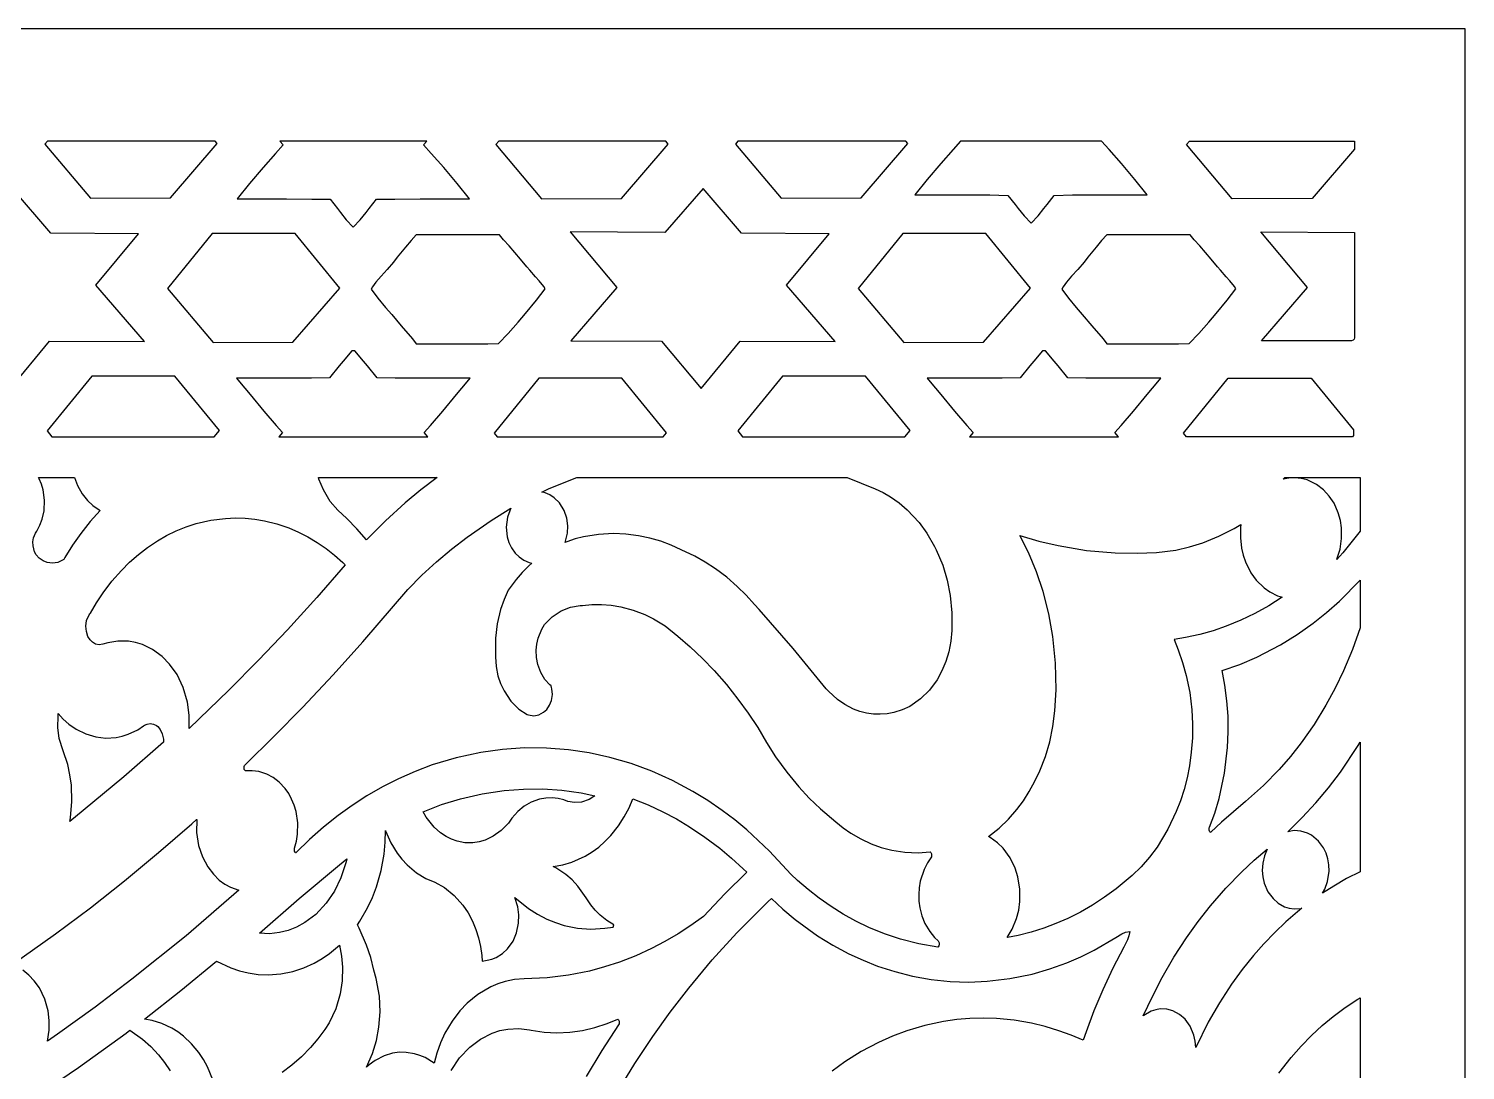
# Model space of a CAD drawing. Extents: x -629 to 1, y 0 to 2050.
# Drawn here: x -334.6 to 1.4, y 1806.4 to 2050 of the extents above; entities that cross this region are included whole.
import ezdxf

# ---------------------------------------------------------------- set-up
doc = ezdxf.new("R2010")
doc.units = 0
doc.layers.add('Default_Layer', color=1, linetype='CONTINUOUS')

msp = doc.modelspace()

# ---------------------------------------------------------------- linework, layer by layer
at = {"layer": 'Default_Layer'}
for points in [[(-628.58, 0), (1.42, 0), (1.42, 2050), (-628.58, 2050), (-628.58, 0)], [(-330.2, 2023.73), (-330.77, 2023.04), (-320.11, 2010.38), (-301.41, 2010.48), (-290.45, 2023.13), (-290.94, 2023.73), (-330.2, 2023.73)], [(-258.66, 2003.62), (-257.01, 2005.3), (-255.62, 2007), (-254.9, 2007.93), (-253.23, 2010.11), (-248.96, 2010.18), (-242.98, 2010.23), (-237.41, 2010.21), (-232.99, 2010.2), (-231.44, 2010.2), (-234.37, 2013.78), (-237.51, 2017.54), (-240.4, 2020.84), (-242.22, 2022.85), (-241.44, 2023.73), (-275.83, 2023.73), (-275.06, 2022.85), (-276.88, 2020.84), (-279.76, 2017.54), (-282.9, 2013.78), (-285.83, 2010.2), (-284.29, 2010.2), (-279.87, 2010.21), (-274.29, 2010.23), (-268.32, 2010.18), (-264.04, 2010.11), (-262.38, 2007.93), (-261.66, 2007), (-260.29, 2005.32), (-258.66, 2003.62)], [(-224.61, 2023.73), (-225.29, 2022.89), (-214.63, 2010.23), (-195.94, 2010.33), (-184.97, 2022.98), (-185.59, 2023.73), (-224.61, 2023.73)], [(-168.68, 2023.73), (-169.24, 2023.04), (-158.58, 2010.38), (-139.88, 2010.48), (-128.92, 2023.13), (-129.41, 2023.73), (-168.68, 2023.73)], [(-100.13, 2004.5), (-98.51, 2006.21), (-97.11, 2007.93), (-96.39, 2008.86), (-94.73, 2011.04), (-90.45, 2011.12), (-84.48, 2011.16), (-78.9, 2011.15), (-74.48, 2011.13), (-72.94, 2011.13), (-75.87, 2014.72), (-79.01, 2018.47), (-81.89, 2021.77), (-83.66, 2023.73), (-116.6, 2023.73), (-118.37, 2021.77), (-121.26, 2018.47), (-124.4, 2014.72), (-127.33, 2011.13), (-125.78, 2011.13), (-121.36, 2011.15), (-115.79, 2011.16), (-109.81, 2011.12), (-105.54, 2011.04), (-103.87, 2008.86), (-103.15, 2007.93), (-101.76, 2006.21), (-100.13, 2004.5)], [(-24.45, 2021.83), (-34.41, 2010.33), (-53.1, 2010.23), (-63.77, 2022.89), (-63.08, 2023.73), (-24.45, 2023.73), (-24.45, 2021.83)], [(-329.67, 1976.91), (-307.46, 1976.83), (-318.83, 1990), (-308.88, 2002.03), (-329.35, 2002.19), (-338.38, 2012.65), (-347.34, 2002.33), (-369.41, 2002.51), (-358.51, 1989.46), (-369.29, 1977.05), (-348.09, 1976.97), (-338.81, 1965.86), (-329.67, 1976.91)], [(-168.14, 1976.91), (-145.94, 1976.83), (-157.31, 1990), (-147.35, 2002.03), (-167.83, 2002.19), (-176.85, 2012.65), (-185.81, 2002.33), (-207.89, 2002.51), (-196.99, 1989.46), (-207.76, 1977.05), (-186.56, 1976.97), (-177.28, 1965.86), (-168.14, 1976.91)], [(-25.65, 1976.98), (-46.23, 1977.05), (-35.46, 1989.46), (-46.36, 2002.51), (-24.45, 2002.33), (-24.45, 1977.75), (-24.55, 1977.44), (-24.81, 1977.2), (-25.19, 1977.03), (-25.65, 1976.98)], [(-272.26, 2002.1), (-291.68, 2002.11), (-302.11, 1989.27), (-291.45, 1976.61), (-272.75, 1976.71), (-261.79, 1989.36), (-272.26, 2002.1)], [(-224.69, 1976.36), (-222.44, 1978.7), (-220.06, 1981.38), (-218.36, 1983.41), (-215.83, 1986.54), (-213.74, 1989.19), (-214.11, 1989.74), (-215.16, 1991.04), (-216.02, 1992.02), (-217.37, 1993.51), (-218.08, 1994.33), (-219.54, 1996.09), (-222.2, 1999.22), (-223.48, 2000.66), (-224.42, 2001.81), (-227.54, 2001.81), (-240.71, 2001.81), (-243.97, 2001.81), (-245.15, 2000.45), (-246.42, 1998.93), (-248.37, 1996.57), (-249.26, 1995.42), (-250.73, 1993.72), (-252.16, 1992.14), (-253.38, 1990.71), (-254.17, 1989.62), (-254.49, 1989.1), (-252.87, 1986.96), (-251.14, 1984.84), (-249.67, 1983.14), (-247.42, 1980.55), (-244.82, 1977.48), (-243.91, 1976.33), (-240.59, 1976.34), (-235.01, 1976.32), (-231.65, 1976.31), (-227.18, 1976.33), (-224.69, 1976.36)], [(-110.73, 2002.1), (-130.15, 2002.11), (-140.58, 1989.27), (-129.92, 1976.61), (-111.22, 1976.71), (-100.26, 1989.36), (-110.73, 2002.1)], [(-63.17, 1976.36), (-60.91, 1978.7), (-58.54, 1981.38), (-56.83, 1983.41), (-54.3, 1986.54), (-52.21, 1989.19), (-52.58, 1989.74), (-53.63, 1991.04), (-54.49, 1992.02), (-55.84, 1993.51), (-56.55, 1994.33), (-58.01, 1996.09), (-60.67, 1999.22), (-61.95, 2000.66), (-62.89, 2001.81), (-66.01, 2001.81), (-79.18, 2001.81), (-82.44, 2001.81), (-83.62, 2000.45), (-84.89, 1998.93), (-86.84, 1996.57), (-87.73, 1995.42), (-89.21, 1993.72), (-90.64, 1992.14), (-91.85, 1990.71), (-92.64, 1989.62), (-92.96, 1989.1), (-91.35, 1986.96), (-89.61, 1984.84), (-88.15, 1983.14), (-85.89, 1980.55), (-83.29, 1977.48), (-82.38, 1976.33), (-79.06, 1976.34), (-73.48, 1976.32), (-70.12, 1976.31), (-65.65, 1976.33), (-63.17, 1976.36)], [(-241.23, 1954.6), (-242.05, 1955.57), (-240.57, 1957.25), (-237.73, 1960.57), (-234.52, 1964.46), (-232.05, 1967.4), (-231.29, 1968.28), (-234.59, 1968.29), (-240.81, 1968.28), (-245.66, 1968.28), (-248.86, 1968.3), (-253.05, 1968.36), (-255.34, 1971.17), (-256.25, 1972.27), (-258.31, 1974.71), (-258.96, 1974.71), (-261.02, 1972.27), (-261.93, 1971.17), (-264.22, 1968.36), (-268.42, 1968.3), (-271.61, 1968.28), (-276.46, 1968.28), (-282.68, 1968.29), (-285.98, 1968.28), (-285.23, 1967.4), (-282.76, 1964.46), (-279.54, 1960.57), (-276.7, 1957.25), (-275.22, 1955.57), (-276.04, 1954.6), (-241.23, 1954.6)], [(-79.7, 1954.6), (-80.53, 1955.57), (-79.04, 1957.25), (-76.21, 1960.57), (-72.99, 1964.46), (-70.52, 1967.4), (-69.76, 1968.28), (-73.06, 1968.29), (-79.29, 1968.28), (-84.13, 1968.28), (-87.33, 1968.3), (-91.52, 1968.36), (-93.81, 1971.17), (-94.72, 1972.27), (-96.78, 1974.71), (-97.43, 1974.71), (-99.5, 1972.27), (-100.41, 1971.17), (-102.7, 1968.36), (-106.89, 1968.3), (-110.09, 1968.28), (-114.93, 1968.28), (-121.15, 1968.29), (-124.46, 1968.28), (-123.7, 1967.4), (-121.23, 1964.46), (-118.01, 1960.57), (-115.18, 1957.25), (-113.69, 1955.57), (-114.52, 1954.6), (-79.7, 1954.6)], [(-291.19, 1954.6), (-289.94, 1956.04), (-300.42, 1968.78), (-319.83, 1968.79), (-330.26, 1955.94), (-329.13, 1954.6), (-291.19, 1954.6)], [(-186.2, 1954.6), (-185.39, 1955.52), (-195.87, 1968.26), (-215.28, 1968.27), (-225.71, 1955.43), (-225.01, 1954.6), (-186.2, 1954.6)], [(-129.66, 1954.6), (-128.41, 1956.04), (-138.89, 1968.78), (-158.3, 1968.79), (-168.73, 1955.94), (-167.6, 1954.6), (-129.66, 1954.6)], [(-24.76, 1954.85), (-24.99, 1954.6), (-63.8, 1954.6), (-64.5, 1955.43), (-54.07, 1968.27), (-34.66, 1968.26), (-24.76, 1956.23), (-24.76, 1954.85)], [(-323.83, 1945.06), (-323.12, 1943.18), (-322.05, 1941.26), (-320.81, 1939.68), (-319.56, 1938.51), (-318.11, 1937.52), (-317.83, 1937.36), (-320.2, 1934.73), (-322.39, 1931.97), (-324.32, 1929.21), (-326.08, 1926.34), (-326.33, 1925.92), (-327.76, 1925.2), (-329, 1925.01), (-330.24, 1925.18), (-331.2, 1925.58), (-332.11, 1926.22), (-332.81, 1926.95), (-333.2, 1927.69), (-333.54, 1929.06), (-333.56, 1930.01), (-333.41, 1930.95), (-332.97, 1932.06), (-332.67, 1932.52), (-331.95, 1933.9), (-331.41, 1935.35), (-330.98, 1937.29), (-330.87, 1939.75), (-331.2, 1942.18), (-331.59, 1943.5), (-332.12, 1944.77), (-332.27, 1945.06), (-323.83, 1945.06)], [(-239.06, 1945.06), (-242.84, 1942.16), (-246.49, 1939.12), (-251.15, 1934.9), (-255.59, 1930.48), (-257.8, 1933.03), (-260.16, 1935.45), (-262.28, 1937.4), (-264.04, 1939.46), (-265.65, 1942.15), (-266.67, 1944.69), (-266.79, 1945.06), (-239.06, 1945.06)], [(-122.31, 1928.17), (-120.8, 1924.54), (-119.75, 1921.06), (-119.04, 1917.5), (-118.63, 1913.42), (-118.65, 1909.31), (-118.88, 1906.8), (-119.36, 1904.32), (-120.05, 1902.05), (-120.97, 1899.85), (-122.12, 1897.75), (-123.91, 1895.33), (-126, 1893.26), (-128.5, 1891.54), (-130.31, 1890.7), (-132.23, 1890.09), (-133.81, 1889.8), (-135.41, 1889.68), (-137.01, 1889.73), (-138.6, 1889.96), (-140.16, 1890.36), (-141.65, 1890.92), (-143.66, 1891.95), (-145.42, 1893.17), (-147.54, 1895.11), (-148.04, 1895.67), (-155.75, 1905.04), (-163.76, 1914.19), (-164.83, 1915.37), (-166.78, 1917.54), (-168.86, 1919.6), (-171.32, 1921.74), (-173.95, 1923.72), (-176.32, 1925.27), (-178.8, 1926.68), (-181.99, 1928.18), (-184.31, 1929.23), (-186.71, 1930.13), (-189.32, 1930.88), (-191.98, 1931.44), (-194.88, 1931.81), (-197.81, 1931.93), (-201.31, 1931.74), (-204.77, 1931.21), (-206.78, 1930.7), (-208.74, 1930.02), (-209.13, 1929.87), (-208.58, 1932.03), (-208.5, 1933.79), (-208.74, 1935.53), (-209.36, 1937.37), (-210.42, 1939.1), (-211.65, 1940.32), (-212.65, 1940.98), (-213.74, 1941.45), (-214.12, 1941.56), (-214.52, 1941.65), (-212.8, 1942.45), (-206.37, 1945.06), (-143.12, 1945.06), (-136.56, 1942.38), (-134.73, 1941.52), (-132.99, 1940.52), (-130.96, 1939.1), (-129.09, 1937.5), (-126.3, 1934.5), (-124.52, 1932.06), (-122.69, 1928.93), (-122.31, 1928.17)], [(-23.19, 1945.06), (-23.19, 1932.51), (-27.25, 1927.44), (-28.62, 1925.91), (-28.6, 1925.95), (-27.86, 1928.27), (-27.49, 1930.76), (-27.53, 1933.27), (-27.8, 1935.04), (-28.28, 1936.78), (-29.28, 1939.04), (-30.38, 1940.72), (-31.73, 1942.2), (-33.36, 1943.45), (-35.58, 1944.5), (-37, 1944.86), (-38.46, 1945), (-39.82, 1944.92), (-41.15, 1944.65), (-40.78, 1945.06), (-23.19, 1945.06)], [(-260.53, 1924.63), (-267.19, 1916.99), (-274.01, 1909.47), (-280.8, 1902.31), (-287.75, 1895.29), (-297.07, 1886.34), (-297.03, 1889.46), (-297.43, 1892.55), (-298.41, 1895.94), (-299.87, 1898.98), (-301.62, 1901.44), (-303.35, 1903.21), (-305.59, 1904.86), (-307.93, 1906), (-309.56, 1906.5), (-311.24, 1906.79), (-313.69, 1906.82), (-316.09, 1906.41), (-317.19, 1906.07), (-318.12, 1905.92), (-318.95, 1906.11), (-319.64, 1906.52), (-320.18, 1907.06), (-320.7, 1907.88), (-321.08, 1909.01), (-321.21, 1910.32), (-321.01, 1911.63), (-320.4, 1912.96), (-320.27, 1913.14), (-320.08, 1913.37), (-318.68, 1915.77), (-317.15, 1918.1), (-315.12, 1920.78), (-312.89, 1923.33), (-310.96, 1925.25), (-308.91, 1927.06), (-306.74, 1928.72), (-304.45, 1930.25), (-302.31, 1931.47), (-300.08, 1932.56), (-297.77, 1933.5), (-295.38, 1934.27), (-291.98, 1935.06), (-288.51, 1935.5), (-286.23, 1935.59), (-283.94, 1935.52), (-281.67, 1935.3), (-279.42, 1934.92), (-276.53, 1934.21), (-273.72, 1933.25), (-271.47, 1932.29), (-269.3, 1931.18), (-267.11, 1929.88), (-265.02, 1928.45), (-263.01, 1926.87), (-261.11, 1925.19), (-260.53, 1924.63)], [(-121.63, 1835.94), (-121.7, 1835.54), (-121.82, 1835.33), (-121.93, 1835.23), (-121.96, 1835.22), (-126.36, 1835.97), (-130.67, 1837.07), (-134.43, 1838.32), (-138.09, 1839.83), (-141.12, 1841.3), (-144.06, 1842.94), (-146.92, 1844.73), (-149.67, 1846.67), (-152.26, 1848.69), (-154.74, 1850.84), (-156.34, 1852.33), (-161.29, 1857.71), (-166.57, 1862.63), (-169.41, 1864.97), (-172.36, 1867.19), (-175.74, 1869.5), (-179.25, 1871.65), (-183.96, 1874.17), (-188.85, 1876.36), (-193.68, 1878.15), (-198.64, 1879.59), (-203.45, 1880.65), (-208.33, 1881.38), (-213.46, 1881.78), (-218.61, 1881.81), (-223.74, 1881.48), (-228.84, 1880.78), (-234.59, 1879.53), (-240.2, 1877.84), (-244.18, 1876.34), (-248.07, 1874.62), (-251.84, 1872.7), (-255.49, 1870.59), (-258.89, 1868.39), (-262.17, 1866.03), (-265.6, 1863.3), (-268.87, 1860.41), (-272.02, 1857.36), (-272.09, 1857.31), (-272.12, 1857.29), (-272.16, 1857.32), (-272.28, 1857.45), (-272.39, 1857.69), (-272.42, 1858.26), (-272.39, 1858.41), (-271.95, 1860.01), (-271.69, 1861.64), (-271.63, 1864.32), (-272.04, 1866.98), (-272.48, 1868.45), (-273.07, 1869.86), (-273.76, 1871.14), (-274.6, 1872.33), (-275.96, 1873.79), (-277.41, 1874.91), (-278.85, 1875.68), (-280.74, 1876.29), (-282.3, 1876.5), (-283.88, 1876.44), (-283.89, 1876.44), (-283.95, 1876.47), (-284.04, 1876.58), (-284.16, 1876.81), (-284.19, 1877.45), (-284.09, 1877.71), (-283.97, 1877.88), (-277.17, 1884.53), (-270.52, 1891.3), (-263.38, 1898.89), (-256.41, 1906.61), (-245.91, 1918.9), (-242.61, 1922.18), (-239.17, 1925.33), (-235.68, 1928.28), (-232.05, 1931.1), (-226.4, 1935.02), (-221.78, 1937.85), (-222.07, 1937.25), (-222.59, 1935.76), (-222.89, 1933.47), (-222.65, 1931.18), (-222.24, 1929.85), (-221.64, 1928.6), (-220.78, 1927.39), (-219.85, 1926.47), (-218.79, 1925.75), (-217.5, 1925.2), (-216.88, 1925.05), (-217.6, 1924.4), (-219.15, 1922.85), (-220.59, 1921.2), (-222.42, 1918.74), (-223.4, 1916.49), (-224.19, 1914.18), (-224.98, 1910.85), (-225.41, 1907.47), (-225.42, 1903.09), (-225.25, 1900.87), (-224.81, 1898.68), (-224.21, 1896.88), (-223.4, 1895.14), (-221.78, 1892.75), (-219.9, 1890.89), (-217.99, 1889.63), (-217.68, 1889.53), (-216.46, 1889.36), (-215.25, 1889.58), (-214.15, 1890.15), (-213.4, 1890.83), (-212.73, 1891.8), (-212.28, 1892.94), (-212.08, 1894.29), (-212.2, 1895.65), (-212.27, 1895.98), (-212.38, 1896.34), (-212.69, 1896.61), (-213.85, 1897.85), (-214.82, 1899.44), (-215.51, 1901.29), (-215.83, 1902.97), (-215.9, 1904.67), (-215.76, 1906.11), (-215.44, 1907.52), (-214.59, 1909.58), (-213.9, 1910.66), (-212.15, 1912.44), (-210.04, 1913.87), (-207.82, 1914.75), (-205.56, 1915.11), (-205.07, 1915.11), (-202.83, 1915.33), (-200.58, 1915.35), (-198.33, 1915.18), (-196.11, 1914.82), (-193.23, 1914.06), (-190.47, 1913), (-188.42, 1911.99), (-186.46, 1910.83), (-185.74, 1910.35), (-182.73, 1907.97), (-179.85, 1905.46), (-176.99, 1902.74), (-174.27, 1899.91), (-171.39, 1896.64), (-168.68, 1893.25), (-166.27, 1889.96), (-164, 1886.58), (-162.03, 1883.1), (-159.87, 1879.72), (-157.28, 1876.14), (-154.44, 1872.71), (-152, 1870.08), (-149.4, 1867.58), (-145.82, 1864.57), (-144.1, 1863.17), (-142.27, 1861.89), (-139.97, 1860.54), (-137.54, 1859.39), (-135.18, 1858.53), (-132.73, 1857.89), (-129.67, 1857.41), (-126.57, 1857.3), (-123.72, 1857.51), (-123.7, 1857.5), (-123.58, 1857.39), (-123.43, 1857.09), (-123.45, 1856.38), (-123.57, 1856.14), (-124.36, 1854.97), (-125.15, 1853.42), (-126.06, 1850.63), (-126.31, 1849.09), (-126.41, 1847.53), (-126.36, 1845.97), (-126.14, 1844.42), (-125.67, 1842.55), (-124.95, 1840.75), (-123.84, 1838.86), (-122.72, 1837.48), (-121.89, 1836.68), (-121.76, 1836.52), (-121.66, 1836.26), (-121.63, 1835.94)], [(-51.06, 1934.07), (-51.13, 1933.39), (-51.18, 1930.97), (-50.91, 1928.57), (-50.53, 1926.91), (-49.99, 1925.3), (-48.72, 1922.77), (-47.45, 1921.01), (-45.62, 1919.23), (-44.31, 1918.31), (-42.53, 1917.42), (-41.44, 1917.06), (-44.54, 1915.07), (-47.78, 1913.26), (-51.07, 1911.67), (-54.47, 1910.28), (-57.53, 1909.23), (-60.65, 1908.36), (-64.03, 1907.63), (-66.66, 1907.16), (-65.72, 1904.73), (-64.69, 1901.79), (-63.85, 1898.79), (-63.03, 1894.78), (-62.54, 1890.73), (-62.37, 1887.44), (-62.41, 1884.15), (-62.65, 1880.86), (-63.1, 1877.6), (-63.66, 1874.82), (-64.36, 1872.08), (-65.19, 1869.48), (-66.17, 1866.92), (-68.11, 1862.8), (-70.67, 1858.61), (-72.43, 1856.25), (-74.36, 1854.02), (-76.45, 1851.95), (-80.21, 1848.85), (-82.92, 1846.89), (-85.74, 1845.06), (-88.58, 1843.44), (-91.52, 1841.96), (-94.32, 1840.74), (-97.18, 1839.67), (-100.14, 1838.74), (-103.16, 1837.98), (-105.67, 1837.48), (-105.7, 1837.47), (-104.52, 1839.42), (-103.5, 1841.92), (-102.99, 1843.9), (-102.72, 1845.91), (-102.73, 1848.8), (-103.2, 1851.65), (-103.84, 1853.7), (-105, 1856.08), (-106.64, 1858.34), (-107.97, 1859.64), (-109.66, 1860.86), (-110.05, 1861.08), (-107.56, 1863.09), (-105.41, 1865.18), (-103.46, 1867.43), (-101.93, 1869.48), (-100.55, 1871.62), (-99.23, 1874.01), (-98.07, 1876.47), (-96.79, 1879.8), (-95.78, 1883.21), (-95.02, 1886.82), (-94.55, 1890.47), (-94.28, 1895.43), (-94.39, 1901.65), (-95.02, 1907.85), (-95.98, 1913.15), (-97.32, 1918.38), (-98.87, 1923.01), (-100.75, 1927.54), (-102.72, 1931.49), (-98.3, 1930.19), (-93.8, 1929.12), (-87.19, 1928.02), (-80.5, 1927.45), (-75.35, 1927.39), (-70.8, 1927.49), (-66.3, 1928.08), (-63.09, 1928.81), (-59.96, 1929.79), (-56.22, 1931.3), (-52.65, 1933.13), (-51.06, 1934.07)], [(-23.19, 1921.07), (-23.19, 1909.89), (-24.99, 1904.83), (-27.08, 1899.86), (-29.03, 1895.8), (-31.18, 1891.83), (-33.94, 1887.33), (-36.99, 1882.99), (-39.48, 1879.81), (-42.13, 1876.76), (-45.79, 1873.01), (-49.98, 1869.28), (-55.62, 1864.47), (-58.08, 1862.14), (-58.16, 1862.09), (-58.18, 1862.08), (-58.21, 1862.1), (-58.29, 1862.17), (-58.39, 1862.32), (-58.48, 1862.6), (-58.47, 1863.11), (-58.42, 1863.26), (-57.19, 1866.6), (-56.16, 1870), (-54.87, 1875.92), (-54.16, 1881.91), (-54, 1885.56), (-54.06, 1889.21), (-54.33, 1892.85), (-54.8, 1896.47), (-55.46, 1899.93), (-51.34, 1901.35), (-47.34, 1903.04), (-41.78, 1905.9), (-37.88, 1908.32), (-34.15, 1910.96), (-31.01, 1913.47), (-28.02, 1916.13), (-23.19, 1921.07)], [(-304.4, 1886.8), (-303.8, 1886.1), (-303.32, 1885.13), (-303.05, 1883.89), (-303.04, 1883.19), (-312.29, 1875.05), (-321.79, 1867.16), (-324.97, 1864.63), (-324.82, 1865.48), (-324.45, 1869.28), (-324.57, 1873.1), (-324.91, 1875.54), (-325.45, 1877.94), (-326.51, 1881.1), (-327.4, 1884.02), (-327.74, 1886.62), (-327.71, 1889.25), (-327.64, 1889.85), (-326.48, 1888.57), (-325.18, 1887.41), (-323.49, 1886.22), (-321.22, 1885.09), (-318.87, 1884.39), (-316.5, 1884.12), (-314.12, 1884.26), (-312.68, 1884.56), (-311.29, 1885), (-309.02, 1886.08), (-307.7, 1886.96), (-307.48, 1887.11), (-306.86, 1887.39), (-306.12, 1887.5), (-305.38, 1887.37), (-304.7, 1887.03), (-304.4, 1886.8)], [(-23.19, 1883.15), (-23.19, 1852.85), (-26.32, 1851.25), (-29.36, 1849.49), (-31.97, 1847.82), (-31.43, 1848.8), (-30.78, 1850.56), (-30.42, 1853.03), (-30.48, 1854.47), (-30.73, 1855.9), (-31.14, 1857.2), (-31.74, 1858.44), (-32.87, 1860.01), (-34.53, 1861.41), (-35.47, 1861.91), (-37.06, 1862.39), (-38.59, 1862.49), (-40.1, 1862.23), (-36.72, 1865.52), (-33.53, 1868.96), (-30.56, 1872.51), (-27.78, 1876.18), (-23.66, 1882.37), (-23.19, 1883.15)], [(-202.14, 1870.63), (-203.5, 1869.77), (-205.28, 1869.16), (-206.9, 1869.04), (-208.5, 1869.32), (-209.42, 1869.66), (-210.74, 1869.98), (-212.1, 1870.12), (-213.6, 1870.07), (-215.08, 1869.8), (-217.02, 1869.1), (-218.65, 1868.17), (-220.13, 1866.97), (-221.57, 1865.38), (-222.37, 1864.23), (-224.05, 1862.49), (-225.93, 1861.15), (-227.81, 1860.26), (-229.24, 1859.85), (-230.72, 1859.63), (-232.56, 1859.66), (-234.36, 1860.01), (-235.69, 1860.48), (-236.94, 1861.11), (-238.22, 1861.96), (-239.71, 1863.27), (-241.58, 1865.6), (-242.32, 1866.87), (-238, 1868.55), (-233.57, 1869.94), (-228.52, 1871.11), (-223.38, 1871.88), (-218.87, 1872.2), (-214.35, 1872.22), (-209.85, 1871.91), (-205.37, 1871.28), (-202.14, 1870.63)], [(-166.6, 1852.73), (-171.78, 1847.66), (-176.76, 1842.43), (-179.67, 1840.32), (-182.69, 1838.35), (-185.76, 1836.54), (-188.93, 1834.88), (-192.59, 1833.21), (-196.35, 1831.74), (-199.86, 1830.59), (-203.44, 1829.63), (-208.35, 1828.65), (-213.34, 1828.05), (-218.66, 1827.84), (-220.93, 1827.65), (-223.15, 1827.19), (-224.87, 1826.64), (-226.51, 1825.94), (-229.54, 1824.16), (-231.99, 1822.16), (-233.75, 1820.32), (-235.56, 1817.94), (-237.22, 1815.14), (-238.28, 1812.82), (-239.13, 1810.44), (-239.76, 1808.07), (-241.86, 1809.4), (-243.08, 1809.93), (-244.36, 1810.32), (-246.26, 1810.63), (-247.88, 1810.64), (-249.48, 1810.41), (-251.4, 1809.83), (-253.55, 1808.72), (-254.92, 1807.71), (-255.54, 1807.16), (-254.15, 1810.34), (-253.23, 1813.38), (-252.64, 1816.49), (-252.38, 1820.14), (-252.55, 1823.79), (-253.28, 1827.89), (-253.85, 1829.85), (-254.58, 1832.82), (-255.55, 1835.73), (-257.28, 1839.68), (-257.7, 1840.47), (-257.15, 1841.28), (-255.31, 1844.41), (-254.16, 1846.85), (-253.2, 1849.35), (-252.12, 1853.14), (-251.43, 1857), (-251.18, 1859.75), (-251.11, 1862.52), (-251.09, 1862.44), (-249.86, 1859.64), (-248.41, 1857.24), (-247.3, 1855.8), (-246.05, 1854.46), (-243.87, 1852.63), (-241.7, 1851.32), (-239.58, 1850.43), (-237.33, 1849.17), (-235.04, 1847.33), (-233.03, 1845.06), (-231.79, 1843.22), (-230.75, 1841.28), (-229.97, 1839.39), (-229.35, 1837.44), (-228.88, 1835.36), (-228.58, 1833.26), (-228.47, 1831.97), (-227.3, 1832.15), (-226.24, 1832.4), (-225.23, 1832.81), (-223.72, 1833.75), (-222.57, 1834.83), (-221.29, 1836.65), (-220.47, 1838.56), (-219.98, 1840.84), (-219.93, 1842.76), (-220.18, 1844.65), (-220.88, 1846.81), (-220.9, 1846.85), (-217.68, 1844.25), (-215.6, 1842.94), (-213.41, 1841.8), (-211.39, 1840.98), (-209.31, 1840.32), (-206.22, 1839.7), (-203.07, 1839.47), (-199.78, 1839.67), (-197.87, 1839.92), (-197.74, 1840.43), (-199.35, 1841.5), (-200.94, 1842.73), (-202.1, 1843.89), (-203.13, 1845.15), (-204.19, 1846.75), (-206.11, 1849.49), (-207.45, 1850.94), (-208.94, 1852.24), (-211.03, 1853.63), (-211.27, 1853.76), (-211.87, 1854.07), (-209.68, 1854.45), (-207.56, 1855.07), (-204.41, 1856.5), (-202.77, 1857.51), (-201.24, 1858.65), (-199.78, 1859.94), (-198.43, 1861.34), (-196.61, 1863.63), (-195.29, 1865.68), (-194.16, 1867.83), (-193.26, 1869.94), (-189.72, 1868.51), (-186.27, 1866.89), (-183.09, 1865.2), (-180.01, 1863.36), (-176.4, 1860.95), (-172.95, 1858.34), (-170.16, 1856.02), (-167.49, 1853.58), (-166.6, 1852.73)], [(-44.9, 1858.13), (-45.56, 1856.56), (-45.95, 1854.86), (-46.05, 1853.12), (-45.93, 1851.65), (-45.59, 1850.2), (-44.72, 1848.19), (-43.54, 1846.58), (-42.36, 1845.52), (-40.84, 1844.67), (-39.76, 1844.33), (-38.63, 1844.16), (-36.85, 1844.3), (-36.77, 1844.32), (-37.78, 1843.5), (-40.51, 1841.15), (-43.11, 1838.68), (-45.67, 1836.03), (-48.1, 1833.29), (-50.75, 1830), (-53.23, 1826.6), (-56.09, 1822.21), (-58.68, 1817.69), (-61.61, 1811.77), (-61.73, 1813.24), (-62.06, 1814.68), (-62.95, 1816.76), (-64.12, 1818.36), (-65.42, 1819.5), (-66.97, 1820.33), (-68.41, 1820.72), (-69.91, 1820.78), (-70.99, 1820.61), (-72.02, 1820.28), (-73.79, 1819.25), (-73.89, 1819.16), (-71.77, 1823.7), (-69.45, 1828.16), (-66.73, 1832.85), (-63.77, 1837.42), (-61.04, 1841.23), (-58.13, 1844.93), (-54.59, 1848.99), (-50.81, 1852.86), (-47.92, 1855.55), (-44.9, 1858.13)], [(-260.15, 1855.89), (-260.31, 1855.2), (-261.53, 1851.46), (-263.08, 1848.31), (-265, 1845.48), (-267.44, 1842.9), (-269.95, 1841), (-271.96, 1839.9), (-273.88, 1839.15), (-275.89, 1838.63), (-278.22, 1838.38), (-280.55, 1838.47), (-271.33, 1846.6), (-261.88, 1854.5), (-260.15, 1855.89)]]:
    msp.add_lwpolyline(points, close=True, dxfattribs=at)
for points in [[(-338.49, 1831.07), (-328.31, 1838.32), (-320.14, 1844.45), (-312.14, 1850.77), (-304.18, 1857.35), (-296.39, 1864.09), (-295.28, 1865.08), (-295.25, 1865.1), (-295.25, 1865.1), (-295.3, 1862.03), (-294.82, 1858.98), (-293.93, 1856.33), (-292.7, 1854.02), (-291.36, 1852.26), (-289.98, 1850.92), (-288.66, 1849.95), (-287.37, 1849.24), (-285.4, 1848.52), (-297.71, 1837.91), (-310.42, 1827.71), (-319.05, 1821.2), (-327.85, 1814.88), (-330.17, 1813.27), (-329.78, 1815.83), (-329.76, 1818.1), (-330.03, 1820.36), (-330.8, 1823.1), (-332.06, 1825.7), (-333.26, 1827.39), (-334.53, 1828.71), (-335.95, 1829.81)], [(-196.7, 1801.66), (-192.77, 1808.05), (-188.6, 1814.32), (-184.5, 1820.05), (-180.19, 1825.65), (-174.71, 1832.24), (-168.93, 1838.6), (-161.61, 1845.9), (-160.87, 1846.59), (-158.16, 1844.09), (-155.32, 1841.71), (-150.08, 1837.9), (-146.49, 1835.69), (-142.76, 1833.7), (-139.43, 1832.17), (-136.01, 1830.82), (-132, 1829.51), (-127.89, 1828.48), (-123.51, 1827.69), (-119.07, 1827.22), (-114.72, 1827.08), (-110.37, 1827.25), (-105.09, 1827.87), (-99.89, 1828.94), (-95.77, 1830.13), (-91.75, 1831.59), (-88.5, 1832.99), (-85.34, 1834.56), (-80.31, 1837.52), (-78.88, 1838.37), (-78.04, 1838.7), (-77.07, 1838.92), (-77.07, 1838.92), (-77.23, 1837.87), (-77.55, 1836.93), (-78.4, 1835.24), (-80.99, 1830.29), (-83.37, 1825.23), (-85.42, 1820.37), (-87.27, 1815.45), (-87.96, 1813.44), (-90.76, 1814.64), (-93.63, 1815.69), (-96.8, 1816.66), (-100.03, 1817.44), (-104.08, 1818.14), (-108.18, 1818.54), (-111.3, 1818.63), (-114.42, 1818.55), (-117.53, 1818.28), (-120.61, 1817.85), (-124.97, 1816.92), (-129.22, 1815.66), (-132.56, 1814.41), (-135.8, 1812.97), (-139.83, 1810.84), (-143.67, 1808.43), (-146.67, 1806.26)], [(-291.5, 1804.18), (-292.77, 1807.22), (-293.72, 1808.94), (-294.81, 1810.59), (-296.49, 1812.63), (-298.37, 1814.4), (-299.7, 1815.41), (-301.12, 1816.29), (-303.4, 1817.37), (-305.71, 1818.07), (-307.51, 1818.37), (-298.98, 1825.08), (-290.62, 1831.97), (-287.31, 1830.38), (-285.3, 1829.7), (-283.23, 1829.19), (-280.9, 1828.85), (-278.54, 1828.76), (-275.61, 1828.97), (-272.75, 1829.55), (-270.21, 1830.39), (-267.79, 1831.49), (-265.96, 1832.54), (-264.23, 1833.72), (-261.87, 1835.68), (-261.87, 1835.68), (-261.37, 1833.12), (-261.14, 1830.52), (-261.22, 1827.39), (-261.69, 1824.3), (-262.74, 1820.78), (-264.31, 1817.54), (-265.34, 1815.97), (-266.93, 1813.82), (-268.66, 1811.77), (-270.76, 1809.61), (-273.04, 1807.61), (-275.27, 1805.95)], [(-42.17, 1805.74), (-39.28, 1809.45), (-36.98, 1812.08), (-34.53, 1814.6), (-32.05, 1816.89), (-29.44, 1819.05), (-26.64, 1821.12), (-23.7, 1823.04), (-23.19, 1823.34), (-23.19, 1823.34), (-23.19, 1675.63)], [(-235.76, 1806.4), (-233.79, 1809.34), (-231.43, 1811.83), (-228.88, 1813.75), (-226.15, 1815.13), (-224.37, 1815.71), (-222.52, 1816.07), (-219.96, 1816.19), (-217.41, 1815.87), (-217.01, 1815.78), (-214.02, 1815.36), (-211.01, 1815.22), (-208, 1815.35), (-205.01, 1815.76), (-202.12, 1816.44), (-199.3, 1817.35), (-196.8, 1818.41), (-196.78, 1818.41), (-196.74, 1818.4), (-196.69, 1818.35), (-196.59, 1818.22), (-196.49, 1817.96), (-196.5, 1817.32), (-196.61, 1817.07), (-200.49, 1811.07), (-204.17, 1804.96)], [(-334.3, 1799.35), (-322.91, 1807.08), (-311.8, 1815.13), (-310.9, 1815.81), (-310.9, 1815.81), (-307.97, 1813.71), (-306.02, 1811.97), (-304.24, 1810.07), (-302.77, 1808.24), (-301.44, 1806.33)]]:
    msp.add_lwpolyline(points, dxfattribs=at)

doc.saveas('drawing.dxf')
